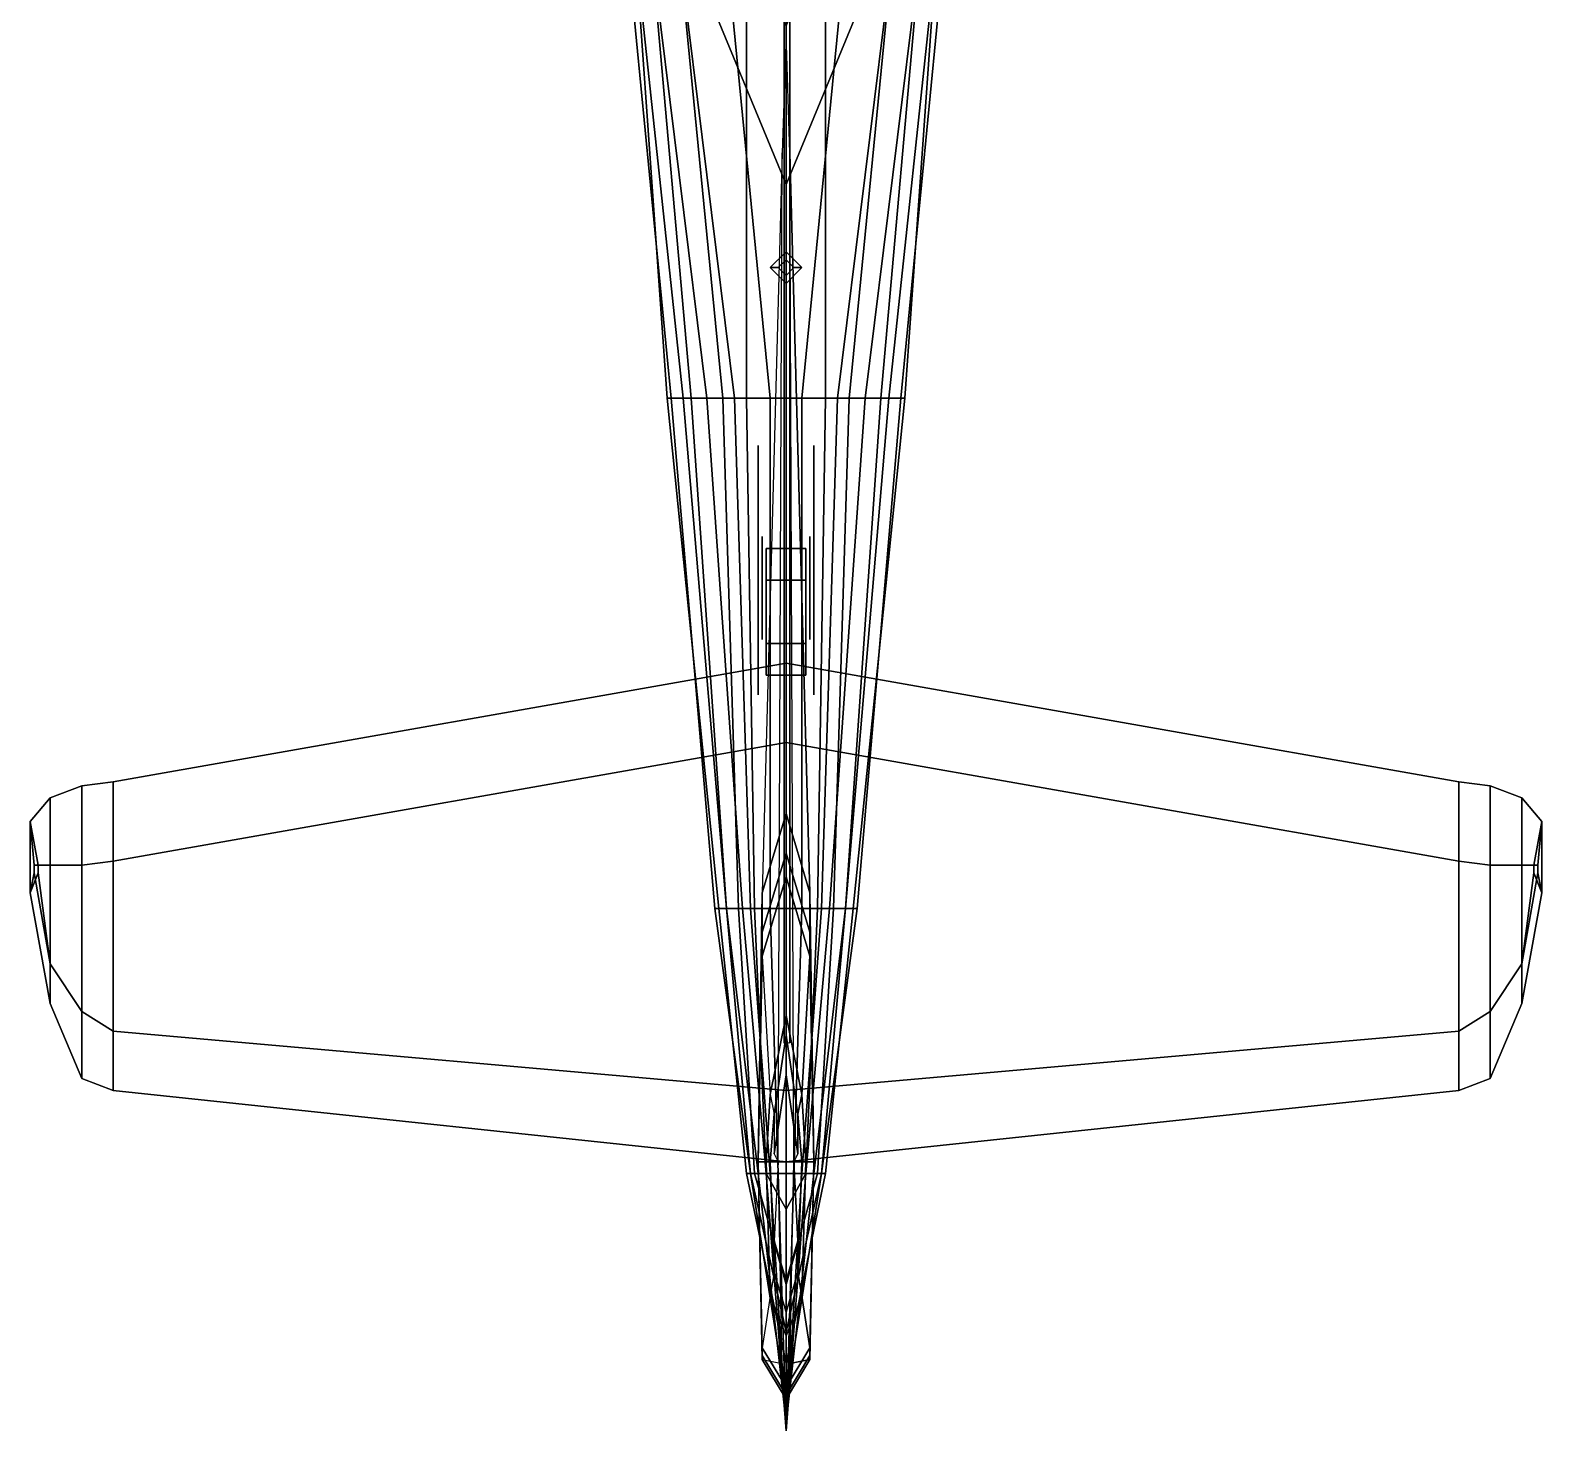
# Model space of a CAD drawing. Header units: millimetres. Extents: x -5.6 to 8, y -4.9 to 4.9.
# Drawn here: x -1.91 to 1.91, y -4.92 to -1.38 of the extents above; entities that cross this region are included whole.
import ezdxf

# ---------------------------------------------------------------- set-up
doc = ezdxf.new("R2010")
doc.units = ezdxf.units.MM
for name, color, linetype in [('doors', 5, 'Continuous'), ('shassis', 3, 'Continuous'), ('wheels', 2, 'Continuous'), ('wing1', 1, 'Continuous'), ('wing2', 6, 'Continuous')]:
    doc.layers.add(name, color=color, linetype=linetype)

msp = doc.modelspace()

# ---------------------------------------------------------------- linework, layer by layer
for points in [[(0.01, 0.138, 2.9215), (-0.005, 0.1395, 2.93), (-0.005, -3.9376, 3.6489), (0.01, -3.9391, 3.6404)], [(-0.005, 0.1395, 2.93), (-0.005, 0.1365, 2.913), (-0.005, -3.9406, 3.6319), (-0.005, -3.9376, 3.6489)], [(-0.005, 0.1365, 2.913), (0.01, 0.138, 2.9215), (0.01, -3.9391, 3.6404), (-0.005, -3.9406, 3.6319)], [(-0.38, -1.18, 1.41), (-0.3, -2.31, 1.68), (-0.29, -2.31, 1.91), (-0.4, -1.18, 1.88)], [(-0.4, -1.18, 1.88), (-0.29, -2.31, 1.91), (-0.26, -2.31, 2.09), (-0.38, -1.18, 2.07)], [(-0.34, -1.18, 1.28), (-0.24, -2.31, 1.61), (-0.3, -2.31, 1.68), (-0.38, -1.18, 1.41)], [(-0.38, -1.18, 2.07), (-0.26, -2.31, 2.09), (-0.2, -2.31, 2.26), (-0.34, -1.18, 2.3)], [(-0.27, -1.18, 1.23), (-0.16, -2.31, 1.58), (-0.24, -2.31, 1.61), (-0.34, -1.18, 1.28)], [(-0.34, -1.18, 2.3), (-0.2, -2.31, 2.26), (-0.13, -2.31, 2.38), (-0.27, -1.18, 2.45)], [(-0.1, -1.18, 1.19), (-0.1, -2.31, 1.57), (-0.16, -2.31, 1.58), (-0.27, -1.18, 1.23)], [(-0.27, -1.18, 2.45), (-0.13, -2.31, 2.38), (-0.04, -2.31, 2.47), (-0.15, -1.18, 2.55)], [(-0.15, -1.18, 2.55), (-0.04, -2.31, 2.47), (0, -2.31, 2.48), (0, -1.18, 2.59)], [(0, -1.18, 1.19), (0, -2.31, 1.56), (-0.1, -2.31, 1.57), (-0.1, -1.18, 1.19)], [(0, -2.31, 1.56), (0, -1.18, 1.19), (0.1, -1.18, 1.19), (0.1, -2.31, 1.57)], [(0.04, -2.31, 2.47), (0.15, -1.18, 2.55), (0, -1.18, 2.59), (0, -2.31, 2.48)], [(0.13, -2.31, 2.38), (0.27, -1.18, 2.45), (0.15, -1.18, 2.55), (0.04, -2.31, 2.47)], [(0.1, -2.31, 1.57), (0.1, -1.18, 1.19), (0.27, -1.18, 1.23), (0.16, -2.31, 1.58)], [(0.2, -2.31, 2.26), (0.34, -1.18, 2.3), (0.27, -1.18, 2.45), (0.13, -2.31, 2.38)], [(0.16, -2.31, 1.58), (0.27, -1.18, 1.23), (0.34, -1.18, 1.28), (0.24, -2.31, 1.61)], [(0.26, -2.31, 2.09), (0.38, -1.18, 2.07), (0.34, -1.18, 2.3), (0.2, -2.31, 2.26)], [(0.24, -2.31, 1.61), (0.34, -1.18, 1.28), (0.38, -1.18, 1.41), (0.3, -2.31, 1.68)], [(0.29, -2.31, 1.91), (0.4, -1.18, 1.88), (0.38, -1.18, 2.07), (0.26, -2.31, 2.09)], [(0.3, -2.31, 1.68), (0.38, -1.18, 1.41), (0.4, -1.18, 1.88), (0.29, -2.31, 1.91)], [(0, -3.36, 2.74), (0, -1.39, 2.27), (-0.01, -1.69, 2.27), (-0.06, -3.56, 2.74)], [(0.06, -3.56, 2.74), (0.01, -1.69, 2.27), (0, -1.39, 2.27), (0, -3.36, 2.74)], [(-0.07, -4.24, 2.74), (-0.02, -4.24, 2.25), (-0.01, -1.69, 2.27), (-0.06, -3.56, 2.74)], [(0.07, -4.24, 2.74), (0.02, -4.24, 2.25), (0.01, -1.69, 2.27), (0.06, -3.56, 2.74)], [(0, -1.94, 2.48), (-0.04, -1.98, 2.48), (-0.02, -1.98, 3.07), (0, -1.96, 3.07)], [(0.04, -1.98, 2.48), (0, -1.94, 2.48), (0, -1.96, 3.07), (0.02, -1.98, 3.07)], [(-0.04, -1.98, 2.48), (0, -2.02, 2.48), (0, -2, 3.07), (-0.02, -1.98, 3.07)], [(-0.02, -1.98, 3.07), (0, -2, 3.07), (0.02, -1.98, 3.07), (0, -1.96, 3.07)], [(0, -2.02, 2.48), (0.04, -1.98, 2.48), (0.02, -1.98, 3.07), (0, -2, 3.07)], [(-0.3, -2.31, 1.68), (-0.17, -3.6, 1.84), (-0.18, -3.6, 1.86), (-0.29, -2.31, 1.91)], [(-0.24, -2.31, 1.61), (-0.15, -3.6, 1.78), (-0.17, -3.6, 1.84), (-0.3, -2.31, 1.68)], [(-0.29, -2.31, 1.91), (-0.18, -3.6, 1.86), (-0.15, -3.6, 2.1), (-0.26, -2.31, 2.09)], [(-0.26, -2.31, 2.09), (-0.15, -3.6, 2.1), (-0.11, -3.6, 2.21), (-0.2, -2.31, 2.26)], [(-0.16, -2.31, 1.58), (-0.12, -3.6, 1.74), (-0.15, -3.6, 1.78), (-0.24, -2.31, 1.61)], [(-0.2, -2.31, 2.26), (-0.11, -3.6, 2.21), (-0.09, -3.6, 2.24), (-0.13, -2.31, 2.38)], [(-0.1, -2.31, 1.57), (-0.08, -3.6, 1.71), (-0.12, -3.6, 1.74), (-0.16, -2.31, 1.58)], [(-0.13, -2.31, 2.38), (-0.09, -3.6, 2.24), (-0.04, -3.6, 2.27), (-0.04, -2.31, 2.47)], [(0, -2.31, 1.56), (0, -3.6, 1.7), (-0.08, -3.6, 1.71), (-0.1, -2.31, 1.57)], [(-0.04, -2.31, 2.47), (-0.04, -3.6, 2.27), (0, -3.6, 2.27), (0, -2.31, 2.48)], [(0, -3.6, 1.7), (0, -2.31, 1.56), (0.1, -2.31, 1.57), (0.08, -3.6, 1.71)], [(0.04, -3.6, 2.27), (0.04, -2.31, 2.47), (0, -2.31, 2.48), (0, -3.6, 2.27)], [(0.09, -3.6, 2.24), (0.13, -2.31, 2.38), (0.04, -2.31, 2.47), (0.04, -3.6, 2.27)], [(0.08, -3.6, 1.71), (0.1, -2.31, 1.57), (0.16, -2.31, 1.58), (0.12, -3.6, 1.74)], [(0.11, -3.6, 2.21), (0.2, -2.31, 2.26), (0.13, -2.31, 2.38), (0.09, -3.6, 2.24)], [(0.15, -3.6, 2.1), (0.26, -2.31, 2.09), (0.2, -2.31, 2.26), (0.11, -3.6, 2.21)], [(0.12, -3.6, 1.74), (0.16, -2.31, 1.58), (0.24, -2.31, 1.61), (0.15, -3.6, 1.78)], [(0.15, -3.6, 1.78), (0.24, -2.31, 1.61), (0.3, -2.31, 1.68), (0.17, -3.6, 1.84)], [(0.18, -3.6, 1.86), (0.29, -2.31, 1.91), (0.26, -2.31, 2.09), (0.15, -3.6, 2.1)], [(0.17, -3.6, 1.84), (0.3, -2.31, 1.68), (0.29, -2.31, 1.91), (0.18, -3.6, 1.86)], [(0, -3.46, 2.81), (0, -3.36, 2.74), (-0.06, -3.56, 2.74), (-0.06, -3.66, 2.81)], [(0.06, -3.66, 2.81), (0.06, -3.56, 2.74), (0, -3.36, 2.74), (0, -3.46, 2.81)], [(0, -3.52, 2.88), (0, -3.46, 2.81), (-0.06, -3.66, 2.81), (-0.06, -3.72, 2.88)], [(0.06, -3.72, 2.88), (0.06, -3.66, 2.81), (0, -3.46, 2.81), (0, -3.52, 2.88)], [(0, -3.87, 3.61), (0, -3.52, 2.88), (-0.06, -3.72, 2.88), (-0.04, -4.07, 3.61)], [(0.04, -4.07, 3.61), (0.06, -3.72, 2.88), (0, -3.52, 2.88), (0, -3.87, 3.61)], [(-0.07, -4.24, 2.81), (-0.07, -4.24, 2.74), (-0.06, -3.56, 2.74), (-0.06, -3.66, 2.81)], [(0.07, -4.24, 2.81), (0.07, -4.24, 2.74), (0.06, -3.56, 2.74), (0.06, -3.66, 2.81)], [(-0.17, -3.6, 1.84), (-0.1, -4.27, 1.96), (-0.09, -4.27, 2.13), (-0.18, -3.6, 1.86)], [(-0.18, -3.6, 1.86), (-0.09, -4.27, 2.13), (-0.07, -4.27, 2.22), (-0.15, -3.6, 2.1)], [(-0.15, -3.6, 1.78), (-0.09, -4.27, 1.92), (-0.1, -4.27, 1.96), (-0.17, -3.6, 1.84)], [(-0.12, -3.6, 1.74), (-0.08, -4.27, 1.88), (-0.09, -4.27, 1.92), (-0.15, -3.6, 1.78)], [(-0.15, -3.6, 2.1), (-0.07, -4.27, 2.22), (-0.05, -4.27, 2.25), (-0.11, -3.6, 2.21)], [(-0.08, -3.6, 1.71), (-0.05, -4.27, 1.84), (-0.08, -4.27, 1.88), (-0.12, -3.6, 1.74)], [(-0.11, -3.6, 2.21), (-0.05, -4.27, 2.25), (-0.04, -4.27, 2.26), (-0.09, -3.6, 2.24)], [(-0.09, -3.6, 2.24), (-0.04, -4.27, 2.26), (-0.02, -4.27, 2.27), (-0.04, -3.6, 2.27)], [(0, -3.6, 1.7), (0, -4.27, 1.83), (-0.05, -4.27, 1.84), (-0.08, -3.6, 1.71)], [(-0.04, -3.6, 2.27), (-0.02, -4.27, 2.27), (0, -4.27, 2.27), (0, -3.6, 2.27)], [(0, -4.27, 1.83), (0, -3.6, 1.7), (0.08, -3.6, 1.71), (0.05, -4.27, 1.84)], [(0.02, -4.27, 2.27), (0.04, -3.6, 2.27), (0, -3.6, 2.27), (0, -4.27, 2.27)], [(0.04, -4.27, 2.26), (0.09, -3.6, 2.24), (0.04, -3.6, 2.27), (0.02, -4.27, 2.27)], [(0.05, -4.27, 2.25), (0.11, -3.6, 2.21), (0.09, -3.6, 2.24), (0.04, -4.27, 2.26)], [(0.05, -4.27, 1.84), (0.08, -3.6, 1.71), (0.12, -3.6, 1.74), (0.08, -4.27, 1.88)], [(0.07, -4.27, 2.22), (0.15, -3.6, 2.1), (0.11, -3.6, 2.21), (0.05, -4.27, 2.25)], [(0.09, -4.27, 2.13), (0.18, -3.6, 1.86), (0.15, -3.6, 2.1), (0.07, -4.27, 2.22)], [(0.08, -4.27, 1.88), (0.12, -3.6, 1.74), (0.15, -3.6, 1.78), (0.09, -4.27, 1.92)], [(0.1, -4.27, 1.96), (0.17, -3.6, 1.84), (0.18, -3.6, 1.86), (0.09, -4.27, 2.13)], [(0.09, -4.27, 1.92), (0.15, -3.6, 1.78), (0.17, -3.6, 1.84), (0.1, -4.27, 1.96)], [(-0.07, -4.24, 2.88), (-0.07, -4.24, 2.81), (-0.06, -3.66, 2.81), (-0.06, -3.72, 2.88)], [(0.07, -4.24, 2.88), (0.07, -4.24, 2.81), (0.06, -3.66, 2.81), (0.06, -3.72, 2.88)], [(-0.05, -4.24, 3.61), (-0.07, -4.24, 2.88), (-0.06, -3.72, 2.88), (-0.04, -4.07, 3.61)], [(0.05, -4.24, 3.61), (0.07, -4.24, 2.88), (0.06, -3.72, 2.88), (0.04, -4.07, 3.61)], [(0, -3.92, 3.71), (0, -3.87, 3.61), (-0.04, -4.07, 3.61), (-0.03, -4.12, 3.71)], [(0.03, -4.12, 3.71), (0.04, -4.07, 3.61), (0, -3.87, 3.61), (0, -3.92, 3.71)], [(0, -4.02, 3.76), (0, -3.92, 3.71), (-0.03, -4.12, 3.71), (-0.03, -4.22, 3.76)], [(0.03, -4.22, 3.76), (0.03, -4.12, 3.71), (0, -3.92, 3.71), (0, -4.02, 3.76)], [(-0.03, -4.22, 3.76), (-0.02, -4.24, 3.77), (0, -4.24, 3.77), (0, -4.02, 3.76)], [(0, -4.02, 3.76), (0, -4.24, 3.77), (0.02, -4.24, 3.77), (0.03, -4.22, 3.76)], [(-0.04, -4.24, 3.71), (-0.05, -4.24, 3.61), (-0.04, -4.07, 3.61), (-0.03, -4.12, 3.71)], [(0.04, -4.24, 3.71), (0.05, -4.24, 3.61), (0.04, -4.07, 3.61), (0.03, -4.12, 3.71)], [(-0.02, -4.24, 3.77), (-0.04, -4.24, 3.71), (-0.03, -4.12, 3.71), (-0.03, -4.22, 3.76)], [(0.02, -4.24, 3.77), (0.04, -4.24, 3.71), (0.03, -4.12, 3.71), (0.03, -4.22, 3.76)], [(-0.06, -4.74, 2.74), (-0.01, -4.75, 2.23), (-0.02, -4.24, 2.25), (-0.07, -4.24, 2.74)], [(-0.04, -4.58, 3.61), (-0.06, -4.71, 2.88), (-0.07, -4.24, 2.88), (-0.05, -4.24, 3.61)], [(-0.06, -4.71, 2.88), (-0.06, -4.73, 2.81), (-0.07, -4.24, 2.81), (-0.07, -4.24, 2.88)], [(-0.06, -4.73, 2.81), (-0.06, -4.74, 2.74), (-0.07, -4.24, 2.74), (-0.07, -4.24, 2.81)], [(-0.03, -4.52, 3.71), (-0.04, -4.58, 3.61), (-0.05, -4.24, 3.61), (-0.04, -4.24, 3.71)], [(-0.03, -4.44, 3.74), (-0.03, -4.52, 3.71), (-0.04, -4.24, 3.71), (-0.02, -4.24, 3.77)], [(-0.02, -4.24, 3.77), (-0.03, -4.44, 3.74), (0, -4.54, 3.74), (0, -4.24, 3.77)], [(0, -4.24, 3.77), (0, -4.54, 3.74), (0.03, -4.44, 3.74), (0.02, -4.24, 3.77)], [(0.06, -4.74, 2.74), (0.01, -4.75, 2.23), (0.02, -4.24, 2.25), (0.07, -4.24, 2.74)], [(0.03, -4.44, 3.74), (0.03, -4.52, 3.71), (0.04, -4.24, 3.71), (0.02, -4.24, 3.77)], [(0.03, -4.52, 3.71), (0.04, -4.58, 3.61), (0.05, -4.24, 3.61), (0.04, -4.24, 3.71)], [(0.04, -4.58, 3.61), (0.06, -4.71, 2.88), (0.07, -4.24, 2.88), (0.05, -4.24, 3.61)], [(0.06, -4.73, 2.81), (0.06, -4.74, 2.74), (0.07, -4.24, 2.74), (0.07, -4.24, 2.81)], [(0.06, -4.71, 2.88), (0.06, -4.73, 2.81), (0.07, -4.24, 2.81), (0.07, -4.24, 2.88)], [(-0.09, -4.27, 1.92), (0, -4.67, 1.92), (0, -4.75, 1.96), (-0.1, -4.27, 1.96)], [(-0.1, -4.27, 1.96), (0, -4.75, 1.96), (0, -4.84, 2.03), (-0.09, -4.27, 2.13)], [(-0.08, -4.27, 1.88), (0, -4.55, 1.88), (0, -4.67, 1.92), (-0.09, -4.27, 1.92)], [(-0.09, -4.27, 2.13), (0, -4.84, 2.03), (0, -4.9, 2.11), (-0.07, -4.27, 2.22)], [(-0.05, -4.27, 1.84), (0, -4.36, 1.84), (0, -4.55, 1.88), (-0.08, -4.27, 1.88)], [(-0.07, -4.27, 2.22), (0, -4.9, 2.11), (0, -4.92, 2.19), (-0.05, -4.27, 2.25)], [(0, -4.27, 1.83), (0, -4.31, 1.83), (0, -4.36, 1.84), (-0.05, -4.27, 1.84)], [(-0.05, -4.27, 2.25), (0, -4.92, 2.19), (0, -4.92, 2.26), (-0.04, -4.27, 2.26)], [(-0.04, -4.27, 2.26), (0, -4.92, 2.26), (0, -4.92, 2.26), (-0.02, -4.27, 2.27)], [(-0.02, -4.27, 2.27), (0, -4.92, 2.26), (0, -4.92, 2.26), (0, -4.27, 2.27)], [(0, -4.36, 1.84), (0.05, -4.27, 1.84), (0.08, -4.27, 1.88), (0, -4.55, 1.88)], [(0, -4.31, 1.83), (0, -4.27, 1.83), (0.05, -4.27, 1.84), (0, -4.36, 1.84)], [(0, -4.9, 2.11), (0.07, -4.27, 2.22), (0.05, -4.27, 2.25), (0, -4.92, 2.19)], [(0, -4.84, 2.03), (0.09, -4.27, 2.13), (0.07, -4.27, 2.22), (0, -4.9, 2.11)], [(0, -4.92, 2.19), (0.05, -4.27, 2.25), (0.04, -4.27, 2.26), (0, -4.92, 2.26)], [(0, -4.92, 2.26), (0.02, -4.27, 2.27), (0, -4.27, 2.27), (0, -4.92, 2.26)], [(0, -4.92, 2.26), (0.04, -4.27, 2.26), (0.02, -4.27, 2.27), (0, -4.92, 2.26)], [(0, -4.55, 1.88), (0.08, -4.27, 1.88), (0.09, -4.27, 1.92), (0, -4.67, 1.92)], [(0, -4.67, 1.92), (0.09, -4.27, 1.92), (0.1, -4.27, 1.96), (0, -4.75, 1.96)], [(0, -4.75, 1.96), (0.1, -4.27, 1.96), (0.09, -4.27, 2.13), (0, -4.84, 2.03)], [(-0.03, -4.44, 3.74), (-0.03, -4.52, 3.71), (0, -4.62, 3.71), (0, -4.54, 3.74)], [(0, -4.54, 3.74), (0, -4.62, 3.71), (0.03, -4.52, 3.71), (0.03, -4.44, 3.74)], [(-0.03, -4.52, 3.71), (-0.04, -4.58, 3.61), (0, -4.68, 3.61), (0, -4.62, 3.71)], [(0, -4.62, 3.71), (0, -4.68, 3.61), (0.04, -4.58, 3.61), (0.03, -4.52, 3.71)], [(-0.04, -4.58, 3.61), (-0.06, -4.71, 2.88), (0, -4.81, 2.88), (0, -4.68, 3.61)], [(0, -4.68, 3.61), (0, -4.81, 2.88), (0.06, -4.71, 2.88), (0.04, -4.58, 3.61)], [(-0.06, -4.71, 2.88), (-0.06, -4.73, 2.81), (0, -4.83, 2.81), (0, -4.81, 2.88)], [(-0.06, -4.73, 2.81), (-0.06, -4.74, 2.74), (0, -4.84, 2.74), (0, -4.83, 2.81)], [(0, -4.81, 2.88), (0, -4.83, 2.81), (0.06, -4.73, 2.81), (0.06, -4.71, 2.88)], [(0, -4.83, 2.81), (0, -4.84, 2.74), (0.06, -4.74, 2.74), (0.06, -4.73, 2.81)], [(-0.06, -4.74, 2.74), (-0.01, -4.75, 2.23), (0, -4.92, 2.26), (0, -4.84, 2.74)], [(0, -4.84, 2.74), (0, -4.92, 2.26), (0.01, -4.75, 2.23), (0.06, -4.74, 2.74)]]:
    msp.add_3dface(points)
at = {"layer": 'doors'}
for points in [[(-0.07, -2.46, 1.43), (-0.07, -2.43, 1.58), (-0.07, -3.04, 1.65), (-0.07, -3.06, 1.51)], [(0.07, -2.46, 1.43), (0.07, -2.43, 1.58), (0.07, -3.04, 1.65), (0.07, -3.06, 1.51)]]:
    msp.add_3dface(points, dxfattribs=at)
at = {"layer": 'shassis'}
for points in [[(-0.06, -2.83, 1.27), (-0.06, -2.89, 1.27), (-0.06, -2.75, 1.48), (-0.06, -2.66, 1.47)], [(-0.06, -2.66, 1.47), (-0.06, -2.75, 1.48), (-0.06, -2.92, 1.68), (-0.06, -2.74, 1.67)], [(0.06, -2.83, 1.27), (0.06, -2.89, 1.27), (0.06, -2.75, 1.48), (0.06, -2.66, 1.47)], [(0.06, -2.66, 1.47), (0.06, -2.75, 1.48), (0.06, -2.92, 1.68), (0.06, -2.74, 1.67)]]:
    msp.add_3dface(points, dxfattribs=at)
at = {"layer": 'wheels'}
for points in [[(0.05, -2.77, 1.4286), (0.05, -2.69, 1.29), (-0.05, -2.69, 1.29), (-0.05, -2.77, 1.4286)], [(0.05, -2.69, 1.29), (0.05, -2.77, 1.1514), (-0.05, -2.77, 1.1514), (-0.05, -2.69, 1.29)], [(-0.05, -2.93, 1.4286), (-0.05, -2.77, 1.4286), (-0.05, -2.69, 1.29), (-0.05, -3.01, 1.29)], [(-0.05, -3.01, 1.29), (-0.05, -2.69, 1.29), (-0.05, -2.77, 1.1514), (-0.05, -2.93, 1.1514)], [(0.05, -2.77, 1.1514), (0.05, -2.69, 1.29), (0.05, -2.77, 1.4286), (0.05, -2.93, 1.1514)], [(0.05, -2.93, 1.4286), (0.05, -2.77, 1.4286), (-0.05, -2.77, 1.4286), (-0.05, -2.93, 1.4286)], [(0.05, -2.77, 1.1514), (0.05, -2.93, 1.1514), (-0.05, -2.93, 1.1514), (-0.05, -2.77, 1.1514)], [(0.05, -2.93, 1.1514), (0.05, -2.77, 1.4286), (0.05, -2.93, 1.4286), (0.05, -3.01, 1.29)], [(0.05, -3.01, 1.29), (0.05, -2.93, 1.4286), (-0.05, -2.93, 1.4286), (-0.05, -3.01, 1.29)], [(0.05, -2.93, 1.1514), (0.05, -3.01, 1.29), (-0.05, -3.01, 1.29), (-0.05, -2.93, 1.1514)]]:
    msp.add_3dface(points, dxfattribs=at)
at = {"layer": 'wing1'}
for points in [[(-0.52, -0.51, 1.43), (0, -1.77, 1.43), (0, -1.37, 2.15), (-0.52, -0.11, 1.64)], [(-0.52, -0.11, 1.18), (0, -1.14, 1.2), (0, -1.77, 1.43), (-0.52, -0.51, 1.43)], [(0, -2.98, 2.37), (0, -3.18, 2.44), (1.7, -3.48, 2.4), (1.7, -3.28, 2.36)], [(0, -3.18, 2.3), (0, -2.98, 2.37), (1.7, -3.28, 2.36), (1.7, -3.48, 2.31)], [(1.7, -3.91, 2.4), (1.7, -3.48, 2.4), (0, -3.18, 2.44), (0, -4.06, 2.44)], [(0, -4.06, 2.3), (0, -3.18, 2.3), (1.7, -3.48, 2.31), (1.7, -3.91, 2.31)], [(1.7, -3.28, 2.36), (1.7, -3.48, 2.4), (1.78, -3.49, 2.4), (1.78, -3.29, 2.36)], [(1.7, -3.48, 2.31), (1.7, -3.28, 2.36), (1.78, -3.29, 2.36), (1.78, -3.49, 2.31)], [(1.78, -3.29, 2.36), (1.78, -3.49, 2.4), (1.86, -3.49, 2.39), (1.86, -3.32, 2.36)], [(1.78, -3.49, 2.31), (1.78, -3.29, 2.36), (1.86, -3.32, 2.36), (1.86, -3.49, 2.32)], [(1.86, -3.32, 2.36), (1.86, -3.49, 2.39), (1.9, -3.49, 2.38), (1.91, -3.38, 2.35)], [(1.86, -3.49, 2.32), (1.86, -3.32, 2.36), (1.91, -3.38, 2.35), (1.89, -3.49, 2.32)], [(1.89, -3.49, 2.32), (1.91, -3.38, 2.35), (1.91, -3.56, 2.35), (1.89, -3.51, 2.32)], [(1.91, -3.38, 2.35), (1.9, -3.49, 2.38), (1.9, -3.51, 2.38), (1.91, -3.56, 2.35)], [(1.78, -3.86, 2.4), (1.78, -3.49, 2.4), (1.7, -3.48, 2.4), (1.7, -3.91, 2.4)], [(1.7, -3.91, 2.31), (1.7, -3.48, 2.31), (1.78, -3.49, 2.31), (1.78, -3.86, 2.31)], [(1.86, -3.74, 2.39), (1.86, -3.49, 2.39), (1.78, -3.49, 2.4), (1.78, -3.86, 2.4)], [(1.78, -3.86, 2.31), (1.78, -3.49, 2.31), (1.86, -3.49, 2.32), (1.86, -3.74, 2.32)], [(1.9, -3.51, 2.38), (1.9, -3.49, 2.38), (1.86, -3.49, 2.39), (1.86, -3.74, 2.39)], [(1.86, -3.74, 2.32), (1.86, -3.49, 2.32), (1.89, -3.49, 2.32), (1.89, -3.51, 2.32)], [(1.91, -3.56, 2.35), (1.9, -3.51, 2.38), (1.86, -3.74, 2.39), (1.86, -3.84, 2.36)], [(1.89, -3.51, 2.32), (1.91, -3.56, 2.35), (1.86, -3.84, 2.36), (1.86, -3.74, 2.32)], [(1.86, -3.84, 2.36), (1.86, -3.74, 2.39), (1.78, -3.86, 2.4), (1.78, -4.03, 2.36)], [(1.86, -3.74, 2.32), (1.86, -3.84, 2.36), (1.78, -4.03, 2.36), (1.78, -3.86, 2.31)], [(1.78, -4.03, 2.36), (1.78, -3.86, 2.4), (1.7, -3.91, 2.4), (1.7, -4.06, 2.36)], [(1.78, -3.86, 2.31), (1.78, -4.03, 2.36), (1.7, -4.06, 2.36), (1.7, -3.91, 2.31)], [(1.7, -4.06, 2.36), (1.7, -3.91, 2.4), (0, -4.06, 2.44), (0, -4.24, 2.37)], [(1.7, -3.91, 2.31), (1.7, -4.06, 2.36), (0, -4.24, 2.37), (0, -4.06, 2.3)]]:
    msp.add_3dface(points, dxfattribs=at)
at = {"layer": 'wing2'}
for points in [[(0.52, -0.51, 1.43), (0, -1.77, 1.43), (0, -1.37, 2.15), (0.52, -0.11, 1.64)], [(0.52, -0.11, 1.18), (0, -1.14, 1.2), (0, -1.77, 1.43), (0.52, -0.51, 1.43)], [(0, -3.18, 2.3), (0, -2.98, 2.37), (-1.7, -3.28, 2.36), (-1.7, -3.48, 2.31)], [(0, -2.98, 2.37), (0, -3.18, 2.44), (-1.7, -3.48, 2.4), (-1.7, -3.28, 2.36)], [(-1.7, -3.91, 2.4), (-1.7, -3.48, 2.4), (0, -3.18, 2.44), (0, -4.06, 2.44)], [(0, -4.06, 2.3), (0, -3.18, 2.3), (-1.7, -3.48, 2.31), (-1.7, -3.91, 2.31)], [(-1.7, -3.48, 2.31), (-1.7, -3.28, 2.36), (-1.78, -3.29, 2.36), (-1.78, -3.49, 2.31)], [(-1.7, -3.28, 2.36), (-1.7, -3.48, 2.4), (-1.78, -3.49, 2.4), (-1.78, -3.29, 2.36)], [(-1.86, -3.49, 2.32), (-1.86, -3.32, 2.36), (-1.91, -3.38, 2.35), (-1.89, -3.49, 2.32)], [(-1.86, -3.32, 2.36), (-1.86, -3.49, 2.39), (-1.9, -3.49, 2.38), (-1.91, -3.38, 2.35)], [(-1.78, -3.49, 2.31), (-1.78, -3.29, 2.36), (-1.86, -3.32, 2.36), (-1.86, -3.49, 2.32)], [(-1.78, -3.29, 2.36), (-1.78, -3.49, 2.4), (-1.86, -3.49, 2.39), (-1.86, -3.32, 2.36)], [(-1.89, -3.49, 2.32), (-1.91, -3.38, 2.35), (-1.91, -3.56, 2.35), (-1.89, -3.51, 2.32)], [(-1.91, -3.38, 2.35), (-1.9, -3.49, 2.38), (-1.9, -3.51, 2.38), (-1.91, -3.56, 2.35)], [(-1.91, -3.56, 2.35), (-1.9, -3.51, 2.38), (-1.86, -3.74, 2.39), (-1.86, -3.84, 2.36)], [(-1.89, -3.51, 2.32), (-1.91, -3.56, 2.35), (-1.86, -3.84, 2.36), (-1.86, -3.74, 2.32)], [(-1.9, -3.51, 2.38), (-1.9, -3.49, 2.38), (-1.86, -3.49, 2.39), (-1.86, -3.74, 2.39)], [(-1.86, -3.74, 2.32), (-1.86, -3.49, 2.32), (-1.89, -3.49, 2.32), (-1.89, -3.51, 2.32)], [(-1.86, -3.74, 2.39), (-1.86, -3.49, 2.39), (-1.78, -3.49, 2.4), (-1.78, -3.86, 2.4)], [(-1.78, -3.86, 2.31), (-1.78, -3.49, 2.31), (-1.86, -3.49, 2.32), (-1.86, -3.74, 2.32)], [(-1.78, -3.86, 2.4), (-1.78, -3.49, 2.4), (-1.7, -3.48, 2.4), (-1.7, -3.91, 2.4)], [(-1.7, -3.91, 2.31), (-1.7, -3.48, 2.31), (-1.78, -3.49, 2.31), (-1.78, -3.86, 2.31)], [(-1.86, -3.74, 2.32), (-1.86, -3.84, 2.36), (-1.78, -4.03, 2.36), (-1.78, -3.86, 2.31)], [(-1.86, -3.84, 2.36), (-1.86, -3.74, 2.39), (-1.78, -3.86, 2.4), (-1.78, -4.03, 2.36)], [(-1.78, -3.86, 2.31), (-1.78, -4.03, 2.36), (-1.7, -4.06, 2.36), (-1.7, -3.91, 2.31)], [(-1.78, -4.03, 2.36), (-1.78, -3.86, 2.4), (-1.7, -3.91, 2.4), (-1.7, -4.06, 2.36)], [(-1.7, -3.91, 2.31), (-1.7, -4.06, 2.36), (0, -4.24, 2.37), (0, -4.06, 2.3)], [(-1.7, -4.06, 2.36), (-1.7, -3.91, 2.4), (0, -4.06, 2.44), (0, -4.24, 2.37)]]:
    msp.add_3dface(points, dxfattribs=at)

doc.saveas('drawing.dxf')
